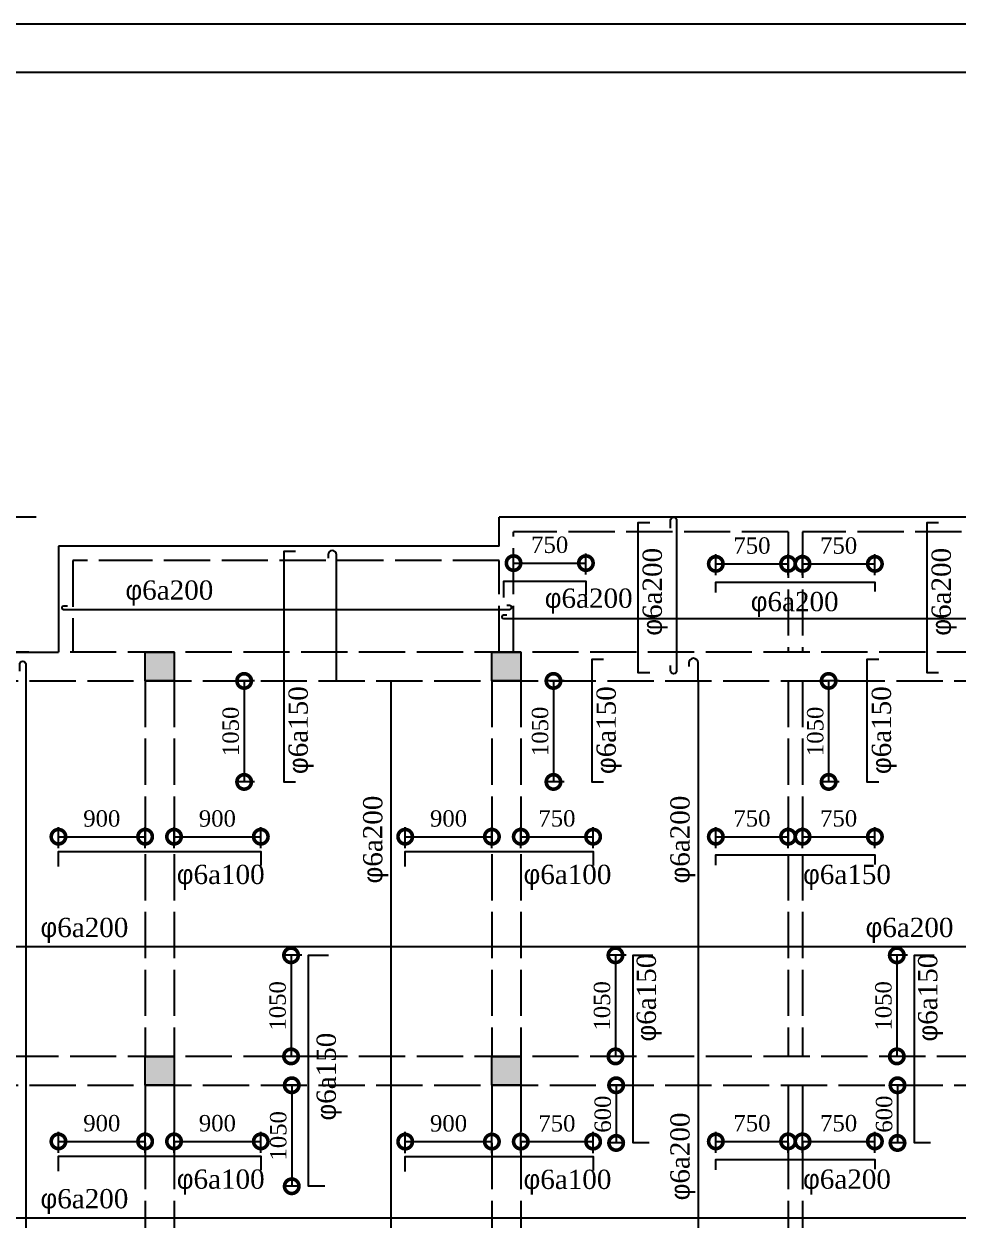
# Model space of a CAD drawing. Extents: x -105064 to -20964, y -943 to 58457.
# Drawn here: x -56054 to -46356, y 46032 to 58457 of the extents above; entities that cross this region are included whole.
import ezdxf

# ---------------------------------------------------------------- set-up
doc = ezdxf.new("R2010")
doc.units = 0
doc.header["$LTSCALE"] = 40
doc.linetypes.add('ACAD_ISO02W100', pattern=[15, 12, -3])
doc.layers.get('0').update_dxf_attribs({"linetype": 'CONTINUOUS'})
doc.layers.get('DEFPOINTS').update_dxf_attribs({"linetype": 'CONTINUOUS'})
for name, color, linetype in [('COT', 3, 'CONTINUOUS'), ('KTHUOT', 6, 'CONTINUOUS'), ('MANH', 2, 'CONTINUOUS'), ('TEXT', 7, 'CONTINUOUS'), ('THEP', 1, 'CONTINUOUS'), ('TUONG', 7, 'CONTINUOUS')]:
    doc.layers.add(name, color=color, linetype=linetype)
doc.styles.add('VNI-HELVE', font='')
doc.styles.add('VNI-TIMES', font='')
doc.styles.get('VNI-HELVE').set_extended_font_data('VNI-Helve')
doc.styles.get('VNI-TIMES').set_extended_font_data('VNI-Times')
doc.dimstyles.new('D1', dxfattribs={"dimscale": 0, "dimtxt": 300, "dimasz": 250, "dimexe": 250, "dimexo": 0, "dimgap": 160, "dimtad": 1, "dimdec": 0, "dimdsep": 46, "dimtxsty": 'VNI-HELVE', "dimblk1": 'ARCHTICK', "dimblk2": 'ARCHTICK', "dimsah": 1, "dimcen": 2.5, "dimclrd": 6, "dimclre": 6, "dimclrt": 6, "dimadec": 0, "dimazin": 0, "dimtfac": 1, "dimtdec": 0, "dimtmove": 0, "dimatfit": 3, "dimldrblk": 'ARCHTICK', "dimfxl": 1, "dimtolj": 1, "dimtzin": 0, "dimarcsym": 0})

# ---------------------------------------------------------------- blocks, each defined once
blk = doc.blocks.new('_DotSmall')
at = {"color": 0, "linetype": 'ByBlock', "const_width": 0.5}
blk.add_lwpolyline([(-0.0625, 0, 1), (0.0625, 0, 1)], format="xyb", close=True, dxfattribs=at)
blk = doc.blocks.new('*D63')
at = {"layer": 'DEFPOINTS', "color": 0, "linetype": 'Continuous', "transparency": 16777216}
for p in [(-47220, 50014), (-47971, 49825), (-47220, 49825)]:
    blk.add_point(p, dxfattribs=at)
at = {"layer": 'KTHUOT', "color": 9, "linetype": 'Continuous', "lineweight": -2, "transparency": 16777216}
for p, q in [((-47971, 49895), (-47971, 50114)), ((-47220, 49895), (-47220, 50114)), ((-47971, 50014), (-47220, 50014))]:
    blk.add_line(p, q, dxfattribs=at)
at = {"layer": 'KTHUOT', "color": 9, "linetype": 'Continuous', "lineweight": -2, "transparency": 16777216, "xscale": 300, "yscale": 300, "zscale": 300, "rotation": 180}
blk.add_blockref('_DotSmall', (-47971, 50014), dxfattribs=at)
at = {"layer": 'KTHUOT', "color": 9, "linetype": 'Continuous', "lineweight": -2, "transparency": 16777216, "xscale": 300, "yscale": 300, "zscale": 300}
blk.add_blockref('_DotSmall', (-47220, 50014), dxfattribs=at)
at = {"layer": 'KTHUOT', "color": 7, "linetype": 'Continuous', "transparency": 16777216, "insert": (-47596, 50203), "char_height": 170, "attachment_point": 5, "style": 'VNI-TIMES'}
blk.add_mtext('\\A1;750', dxfattribs=at)
blk = doc.blocks.new('_ARCHTICK')
at = {"color": 0, "linetype": 'ByBlock', "const_width": 0.15}
blk.add_lwpolyline([(-0.5, -0.5), (0.5, 0.5)], dxfattribs=at)
blk = doc.blocks.new('*D62')
at = {"layer": 'DEFPOINTS', "color": 0, "linetype": 'Continuous', "transparency": 16777216}
for p in [(-54796, 50014), (-55696, 49825), (-54796, 49825)]:
    blk.add_point(p, dxfattribs=at)
at = {"layer": 'KTHUOT', "color": 9, "linetype": 'Continuous', "lineweight": -2, "transparency": 16777216}
for p, q in [((-55696, 49895), (-55696, 50114)), ((-54796, 49895), (-54796, 50114)), ((-55696, 50014), (-54796, 50014))]:
    blk.add_line(p, q, dxfattribs=at)
at = {"layer": 'KTHUOT', "color": 9, "linetype": 'Continuous', "lineweight": -2, "transparency": 16777216, "xscale": 300, "yscale": 300, "zscale": 300, "rotation": 180}
blk.add_blockref('_DotSmall', (-55696, 50014), dxfattribs=at)
at = {"layer": 'KTHUOT', "color": 9, "linetype": 'Continuous', "lineweight": -2, "transparency": 16777216, "xscale": 300, "yscale": 300, "zscale": 300}
blk.add_blockref('_DotSmall', (-54796, 50014), dxfattribs=at)
at = {"layer": 'KTHUOT', "color": 7, "linetype": 'Continuous', "transparency": 16777216, "insert": (-55246, 50202), "char_height": 170, "attachment_point": 5, "style": 'VNI-TIMES'}
blk.add_mtext('\\A1;900', dxfattribs=at)
blk = doc.blocks.new('*D61')
at = {"layer": 'DEFPOINTS', "color": 0, "linetype": 'Continuous', "transparency": 16777216}
for p in [(-53595, 50014), (-54496, 49825), (-53595, 49825)]:
    blk.add_point(p, dxfattribs=at)
at = {"layer": 'KTHUOT', "color": 9, "linetype": 'Continuous', "lineweight": -2, "transparency": 16777216}
for p, q in [((-54496, 49895), (-54496, 50114)), ((-53595, 49895), (-53595, 50114)), ((-54496, 50014), (-53595, 50014))]:
    blk.add_line(p, q, dxfattribs=at)
at = {"layer": 'KTHUOT', "color": 9, "linetype": 'Continuous', "lineweight": -2, "transparency": 16777216, "xscale": 300, "yscale": 300, "zscale": 300, "rotation": 180}
blk.add_blockref('_DotSmall', (-54496, 50014), dxfattribs=at)
at = {"layer": 'KTHUOT', "color": 9, "linetype": 'Continuous', "lineweight": -2, "transparency": 16777216, "xscale": 300, "yscale": 300, "zscale": 300}
blk.add_blockref('_DotSmall', (-53595, 50014), dxfattribs=at)
at = {"layer": 'KTHUOT', "color": 7, "linetype": 'Continuous', "transparency": 16777216, "insert": (-54046, 50202), "char_height": 170, "attachment_point": 5, "style": 'VNI-TIMES'}
blk.add_mtext('\\A1;900', dxfattribs=at)
blk = doc.blocks.new('*D64')
at = {"layer": 'DEFPOINTS', "color": 0, "linetype": 'Continuous', "transparency": 16777216}
for p in [(-48121, 50014), (-48871, 49825), (-48121, 49825)]:
    blk.add_point(p, dxfattribs=at)
at = {"layer": 'KTHUOT', "color": 9, "linetype": 'Continuous', "lineweight": -2, "transparency": 16777216}
for p, q in [((-48871, 49895), (-48871, 50114)), ((-48121, 49895), (-48121, 50114)), ((-48871, 50014), (-48121, 50014))]:
    blk.add_line(p, q, dxfattribs=at)
at = {"layer": 'KTHUOT', "color": 9, "linetype": 'Continuous', "lineweight": -2, "transparency": 16777216, "xscale": 300, "yscale": 300, "zscale": 300, "rotation": 180}
blk.add_blockref('_DotSmall', (-48871, 50014), dxfattribs=at)
at = {"layer": 'KTHUOT', "color": 9, "linetype": 'Continuous', "lineweight": -2, "transparency": 16777216, "xscale": 300, "yscale": 300, "zscale": 300}
blk.add_blockref('_DotSmall', (-48121, 50014), dxfattribs=at)
at = {"layer": 'KTHUOT', "color": 7, "linetype": 'Continuous', "transparency": 16777216, "insert": (-48496, 50203), "char_height": 170, "attachment_point": 5, "style": 'VNI-TIMES'}
blk.add_mtext('\\A1;750', dxfattribs=at)
blk = doc.blocks.new('*D33')
at = {"layer": 'DEFPOINTS', "color": 0, "linetype": 'Continuous', "transparency": 16777216}
for p in [(-56490, 53332), (-55927, 53332), (-56002, 51932)]:
    blk.add_point(p, dxfattribs=at)
at = {"layer": 'KTHUOT', "color": 6, "linetype": 'Continuous', "lineweight": -2, "transparency": 16777216}
for p, q in [((-55927, 53332), (-56740, 53332)), ((-56490, 51932), (-56490, 53332)), ((-56002, 51932), (-56740, 51932))]:
    blk.add_line(p, q, dxfattribs=at)
at = {"layer": 'KTHUOT', "color": 6, "linetype": 'Continuous', "lineweight": -2, "transparency": 16777216, "xscale": 250, "yscale": 250, "zscale": 250}
for p, rotation in [((-56490, 53332), 90), ((-56490, 51932), 270)]:
    blk.add_blockref('_ARCHTICK', p, dxfattribs=dict(at, rotation=rotation))
at = {"layer": 'KTHUOT', "color": 6, "linetype": 'Continuous', "transparency": 16777216, "insert": (-56804, 52632), "char_height": 300, "attachment_point": 5, "rotation": 90, "style": 'VNI-HELVE'}
blk.add_mtext('\\A1;1500', dxfattribs=at)
blk = doc.blocks.new('*D91')
at = {"layer": 'DEFPOINTS', "color": 0, "linetype": 'Continuous', "transparency": 16777216}
for p in [(-47220, 46849), (-47971, 46659), (-47220, 46659)]:
    blk.add_point(p, dxfattribs=at)
at = {"layer": 'KTHUOT', "color": 9, "linetype": 'Continuous', "lineweight": -2, "transparency": 16777216}
for p, q in [((-47971, 46729), (-47971, 46949)), ((-47971, 46849), (-47220, 46849)), ((-47220, 46729), (-47220, 46949))]:
    blk.add_line(p, q, dxfattribs=at)
at = {"layer": 'KTHUOT', "color": 9, "linetype": 'Continuous', "lineweight": -2, "transparency": 16777216, "xscale": 300, "yscale": 300, "zscale": 300, "rotation": 180}
blk.add_blockref('_DotSmall', (-47971, 46849), dxfattribs=at)
at = {"layer": 'KTHUOT', "color": 9, "linetype": 'Continuous', "lineweight": -2, "transparency": 16777216, "xscale": 300, "yscale": 300, "zscale": 300}
blk.add_blockref('_DotSmall', (-47220, 46849), dxfattribs=at)
at = {"layer": 'KTHUOT', "color": 7, "linetype": 'Continuous', "transparency": 16777216, "insert": (-47596, 47037), "char_height": 170, "attachment_point": 5, "style": 'VNI-TIMES'}
blk.add_mtext('\\A1;750', dxfattribs=at)
blk = doc.blocks.new('*D97')
at = {"layer": 'DEFPOINTS', "color": 0, "linetype": 'Continuous', "transparency": 16777216}
for p in [(-48121, 46849), (-48871, 46659), (-48121, 46659)]:
    blk.add_point(p, dxfattribs=at)
at = {"layer": 'KTHUOT', "color": 9, "linetype": 'Continuous', "lineweight": -2, "transparency": 16777216}
for p, q in [((-48871, 46729), (-48871, 46949)), ((-48871, 46849), (-48121, 46849)), ((-48121, 46729), (-48121, 46949))]:
    blk.add_line(p, q, dxfattribs=at)
at = {"layer": 'KTHUOT', "color": 9, "linetype": 'Continuous', "lineweight": -2, "transparency": 16777216, "xscale": 300, "yscale": 300, "zscale": 300, "rotation": 180}
blk.add_blockref('_DotSmall', (-48871, 46849), dxfattribs=at)
at = {"layer": 'KTHUOT', "color": 9, "linetype": 'Continuous', "lineweight": -2, "transparency": 16777216, "xscale": 300, "yscale": 300, "zscale": 300}
blk.add_blockref('_DotSmall', (-48121, 46849), dxfattribs=at)
at = {"layer": 'KTHUOT', "color": 7, "linetype": 'Continuous', "transparency": 16777216, "insert": (-48496, 47037), "char_height": 170, "attachment_point": 5, "style": 'VNI-TIMES'}
blk.add_mtext('\\A1;750', dxfattribs=at)
blk = doc.blocks.new('*D96')
at = {"layer": 'DEFPOINTS', "color": 0, "linetype": 'Continuous', "transparency": 16777216}
for p in [(-53595, 46849), (-54496, 46659), (-53595, 46659)]:
    blk.add_point(p, dxfattribs=at)
at = {"layer": 'KTHUOT', "color": 9, "linetype": 'Continuous', "lineweight": -2, "transparency": 16777216}
for p, q in [((-54496, 46729), (-54496, 46949)), ((-54496, 46849), (-53595, 46849)), ((-53595, 46729), (-53595, 46949))]:
    blk.add_line(p, q, dxfattribs=at)
at = {"layer": 'KTHUOT', "color": 9, "linetype": 'Continuous', "lineweight": -2, "transparency": 16777216, "xscale": 300, "yscale": 300, "zscale": 300, "rotation": 180}
blk.add_blockref('_DotSmall', (-54496, 46849), dxfattribs=at)
at = {"layer": 'KTHUOT', "color": 9, "linetype": 'Continuous', "lineweight": -2, "transparency": 16777216, "xscale": 300, "yscale": 300, "zscale": 300}
blk.add_blockref('_DotSmall', (-53595, 46849), dxfattribs=at)
at = {"layer": 'KTHUOT', "color": 7, "linetype": 'Continuous', "transparency": 16777216, "insert": (-54046, 47037), "char_height": 170, "attachment_point": 5, "style": 'VNI-TIMES'}
blk.add_mtext('\\A1;900', dxfattribs=at)
blk = doc.blocks.new('*D92')
at = {"layer": 'DEFPOINTS', "color": 0, "linetype": 'Continuous', "transparency": 16777216}
for p in [(-54796, 46849), (-55696, 46659), (-54796, 46659)]:
    blk.add_point(p, dxfattribs=at)
at = {"layer": 'KTHUOT', "color": 9, "linetype": 'Continuous', "lineweight": -2, "transparency": 16777216}
for p, q in [((-55696, 46729), (-55696, 46949)), ((-55696, 46849), (-54796, 46849)), ((-54796, 46729), (-54796, 46949))]:
    blk.add_line(p, q, dxfattribs=at)
at = {"layer": 'KTHUOT', "color": 9, "linetype": 'Continuous', "lineweight": -2, "transparency": 16777216, "xscale": 300, "yscale": 300, "zscale": 300, "rotation": 180}
blk.add_blockref('_DotSmall', (-55696, 46849), dxfattribs=at)
at = {"layer": 'KTHUOT', "color": 9, "linetype": 'Continuous', "lineweight": -2, "transparency": 16777216, "xscale": 300, "yscale": 300, "zscale": 300}
blk.add_blockref('_DotSmall', (-54796, 46849), dxfattribs=at)
at = {"layer": 'KTHUOT', "color": 7, "linetype": 'Continuous', "transparency": 16777216, "insert": (-55246, 47037), "char_height": 170, "attachment_point": 5, "style": 'VNI-TIMES'}
blk.add_mtext('\\A1;900', dxfattribs=at)
blk = doc.blocks.new('*D212')
at = {"layer": 'DEFPOINTS', "color": 0, "linetype": 'Continuous', "transparency": 16777216}
for p in [(-50145, 50014), (-50896, 49825), (-50145, 49825)]:
    blk.add_point(p, dxfattribs=at)
at = {"layer": 'KTHUOT', "color": 9, "linetype": 'Continuous', "lineweight": -2, "transparency": 16777216}
for p, q in [((-50896, 49895), (-50896, 50114)), ((-50145, 49895), (-50145, 50114)), ((-50896, 50014), (-50145, 50014))]:
    blk.add_line(p, q, dxfattribs=at)
at = {"layer": 'KTHUOT', "color": 9, "linetype": 'Continuous', "lineweight": -2, "transparency": 16777216, "xscale": 300, "yscale": 300, "zscale": 300, "rotation": 180}
blk.add_blockref('_DotSmall', (-50896, 50014), dxfattribs=at)
at = {"layer": 'KTHUOT', "color": 9, "linetype": 'Continuous', "lineweight": -2, "transparency": 16777216, "xscale": 300, "yscale": 300, "zscale": 300}
blk.add_blockref('_DotSmall', (-50145, 50014), dxfattribs=at)
at = {"layer": 'KTHUOT', "color": 7, "linetype": 'Continuous', "transparency": 16777216, "insert": (-50521, 50203), "char_height": 170, "attachment_point": 5, "style": 'VNI-TIMES'}
blk.add_mtext('\\A1;750', dxfattribs=at)
blk = doc.blocks.new('*D213')
at = {"layer": 'DEFPOINTS', "color": 0, "linetype": 'Continuous', "transparency": 16777216}
for p in [(-51196, 50014), (-52096, 49825), (-51196, 49825)]:
    blk.add_point(p, dxfattribs=at)
at = {"layer": 'KTHUOT', "color": 9, "linetype": 'Continuous', "lineweight": -2, "transparency": 16777216}
for p, q in [((-52096, 49895), (-52096, 50114)), ((-51196, 49895), (-51196, 50114)), ((-52096, 50014), (-51196, 50014))]:
    blk.add_line(p, q, dxfattribs=at)
at = {"layer": 'KTHUOT', "color": 9, "linetype": 'Continuous', "lineweight": -2, "transparency": 16777216, "xscale": 300, "yscale": 300, "zscale": 300, "rotation": 180}
blk.add_blockref('_DotSmall', (-52096, 50014), dxfattribs=at)
at = {"layer": 'KTHUOT', "color": 9, "linetype": 'Continuous', "lineweight": -2, "transparency": 16777216, "xscale": 300, "yscale": 300, "zscale": 300}
blk.add_blockref('_DotSmall', (-51196, 50014), dxfattribs=at)
at = {"layer": 'KTHUOT', "color": 7, "linetype": 'Continuous', "transparency": 16777216, "insert": (-51646, 50202), "char_height": 170, "attachment_point": 5, "style": 'VNI-TIMES'}
blk.add_mtext('\\A1;900', dxfattribs=at)
blk = doc.blocks.new('*D231')
at = {"layer": 'DEFPOINTS', "color": 0, "linetype": 'Continuous', "transparency": 16777216}
for p in [(-50145, 46847), (-50896, 46657), (-50145, 46657)]:
    blk.add_point(p, dxfattribs=at)
at = {"layer": 'KTHUOT', "color": 9, "linetype": 'Continuous', "lineweight": -2, "transparency": 16777216}
for p, q in [((-50896, 46727), (-50896, 46947)), ((-50896, 46847), (-50145, 46847)), ((-50145, 46727), (-50145, 46947))]:
    blk.add_line(p, q, dxfattribs=at)
at = {"layer": 'KTHUOT', "color": 9, "linetype": 'Continuous', "lineweight": -2, "transparency": 16777216, "xscale": 300, "yscale": 300, "zscale": 300, "rotation": 180}
blk.add_blockref('_DotSmall', (-50896, 46847), dxfattribs=at)
at = {"layer": 'KTHUOT', "color": 9, "linetype": 'Continuous', "lineweight": -2, "transparency": 16777216, "xscale": 300, "yscale": 300, "zscale": 300}
blk.add_blockref('_DotSmall', (-50145, 46847), dxfattribs=at)
at = {"layer": 'KTHUOT', "color": 7, "linetype": 'Continuous', "transparency": 16777216, "insert": (-50521, 47035), "char_height": 170, "attachment_point": 5, "style": 'VNI-TIMES'}
blk.add_mtext('\\A1;750', dxfattribs=at)
blk = doc.blocks.new('*D232')
at = {"layer": 'DEFPOINTS', "color": 0, "linetype": 'Continuous', "transparency": 16777216}
for p in [(-51196, 46847), (-52096, 46657), (-51196, 46657)]:
    blk.add_point(p, dxfattribs=at)
at = {"layer": 'KTHUOT', "color": 9, "linetype": 'Continuous', "lineweight": -2, "transparency": 16777216}
for p, q in [((-52096, 46727), (-52096, 46947)), ((-52096, 46847), (-51196, 46847)), ((-51196, 46727), (-51196, 46947))]:
    blk.add_line(p, q, dxfattribs=at)
at = {"layer": 'KTHUOT', "color": 9, "linetype": 'Continuous', "lineweight": -2, "transparency": 16777216, "xscale": 300, "yscale": 300, "zscale": 300, "rotation": 180}
blk.add_blockref('_DotSmall', (-52096, 46847), dxfattribs=at)
at = {"layer": 'KTHUOT', "color": 9, "linetype": 'Continuous', "lineweight": -2, "transparency": 16777216, "xscale": 300, "yscale": 300, "zscale": 300}
blk.add_blockref('_DotSmall', (-51196, 46847), dxfattribs=at)
at = {"layer": 'KTHUOT', "color": 7, "linetype": 'Continuous', "transparency": 16777216, "insert": (-51646, 47035), "char_height": 170, "attachment_point": 5, "style": 'VNI-TIMES'}
blk.add_mtext('\\A1;900', dxfattribs=at)
blk = doc.blocks.new('*D287')
at = {"layer": 'DEFPOINTS', "color": 0, "linetype": 'Continuous', "transparency": 16777216}
for p in [(-53589, 51632), (-53768, 50583), (-53589, 50583)]:
    blk.add_point(p, dxfattribs=at)
at = {"layer": 'KTHUOT', "color": 9, "linetype": 'Continuous', "lineweight": -2, "transparency": 16777216}
for p, q in [((-53659, 51632), (-53838, 51632)), ((-53768, 51632), (-53768, 50583)), ((-53659, 50583), (-53838, 50583))]:
    blk.add_line(p, q, dxfattribs=at)
at = {"layer": 'KTHUOT', "color": 9, "linetype": 'Continuous', "lineweight": -2, "transparency": 16777216, "xscale": 300, "yscale": 300, "zscale": 300}
for p, rotation in [((-53768, 51632), 90), ((-53768, 50583), 270)]:
    blk.add_blockref('_DotSmall', p, dxfattribs=dict(at, rotation=rotation))
at = {"layer": 'KTHUOT', "color": 7, "linetype": 'Continuous', "transparency": 16777216, "insert": (-53907, 51108), "char_height": 170, "attachment_point": 5, "rotation": 90, "style": 'VNI-TIMES'}
blk.add_mtext('\\A1;1050', dxfattribs=at)
blk = doc.blocks.new('*D308')
at = {"layer": 'DEFPOINTS', "color": 0, "linetype": 'Continuous', "transparency": 16777216}
for p in [(-53099, 48782), (-53281, 47732), (-53099, 47732)]:
    blk.add_point(p, dxfattribs=at)
at = {"layer": 'KTHUOT', "color": 9, "linetype": 'Continuous', "lineweight": -2, "transparency": 16777216}
for p, q in [((-53169, 48782), (-53351, 48782)), ((-53281, 48782), (-53281, 47732)), ((-53169, 47732), (-53351, 47732))]:
    blk.add_line(p, q, dxfattribs=at)
at = {"layer": 'KTHUOT', "color": 9, "linetype": 'Continuous', "lineweight": -2, "transparency": 16777216, "xscale": 300, "yscale": 300, "zscale": 300}
for p, rotation in [((-53281, 48782), 90), ((-53281, 47732), 270)]:
    blk.add_blockref('_DotSmall', p, dxfattribs=dict(at, rotation=rotation))
at = {"layer": 'KTHUOT', "color": 7, "linetype": 'Continuous', "transparency": 16777216, "insert": (-53420, 48257), "char_height": 170, "attachment_point": 5, "rotation": 90, "style": 'VNI-TIMES'}
blk.add_mtext('\\A1;1050', dxfattribs=at)
blk = doc.blocks.new('*D309')
at = {"layer": 'DEFPOINTS', "color": 0, "linetype": 'Continuous', "transparency": 16777216}
for p in [(-53141, 47432), (-53274, 46383), (-53141, 46383)]:
    blk.add_point(p, dxfattribs=at)
at = {"layer": 'KTHUOT', "color": 9, "linetype": 'Continuous', "lineweight": -2, "transparency": 16777216}
for p, q in [((-53211, 47432), (-53344, 47432)), ((-53274, 47432), (-53274, 46383)), ((-53211, 46383), (-53344, 46383))]:
    blk.add_line(p, q, dxfattribs=at)
at = {"layer": 'KTHUOT', "color": 9, "linetype": 'Continuous', "lineweight": -2, "transparency": 16777216, "xscale": 300, "yscale": 300, "zscale": 300}
for p, rotation in [((-53274, 47432), 90), ((-53274, 46383), 270)]:
    blk.add_blockref('_DotSmall', p, dxfattribs=dict(at, rotation=rotation))
at = {"layer": 'KTHUOT', "color": 7, "linetype": 'Continuous', "transparency": 16777216, "insert": (-53413, 46907), "char_height": 170, "attachment_point": 5, "rotation": 90, "style": 'VNI-TIMES'}
blk.add_mtext('\\A1;1050', dxfattribs=at)
blk = doc.blocks.new('*D326')
at = {"layer": 'DEFPOINTS', "color": 0, "linetype": 'Continuous', "transparency": 16777216}
for p in [(-49731, 48782), (-49913, 47732), (-49731, 47732)]:
    blk.add_point(p, dxfattribs=at)
at = {"layer": 'KTHUOT', "color": 9, "linetype": 'Continuous', "lineweight": -2, "transparency": 16777216}
for p, q in [((-49801, 48782), (-49983, 48782)), ((-49913, 48782), (-49913, 47732)), ((-49801, 47732), (-49983, 47732))]:
    blk.add_line(p, q, dxfattribs=at)
at = {"layer": 'KTHUOT', "color": 9, "linetype": 'Continuous', "lineweight": -2, "transparency": 16777216, "xscale": 300, "yscale": 300, "zscale": 300}
for p, rotation in [((-49913, 48782), 90), ((-49913, 47732), 270)]:
    blk.add_blockref('_DotSmall', p, dxfattribs=dict(at, rotation=rotation))
at = {"layer": 'KTHUOT', "color": 7, "linetype": 'Continuous', "transparency": 16777216, "insert": (-50052, 48257), "char_height": 170, "attachment_point": 5, "rotation": 90, "style": 'VNI-TIMES'}
blk.add_mtext('\\A1;1050', dxfattribs=at)
blk = doc.blocks.new('*D327')
at = {"layer": 'DEFPOINTS', "color": 0, "linetype": 'Continuous', "transparency": 16777216}
for p in [(-49773, 47432), (-49906, 46833), (-49773, 46833)]:
    blk.add_point(p, dxfattribs=at)
at = {"layer": 'KTHUOT', "color": 9, "linetype": 'Continuous', "lineweight": -2, "transparency": 16777216}
for p, q in [((-49843, 47432), (-49976, 47432)), ((-49906, 47432), (-49906, 46833)), ((-49843, 46833), (-49976, 46833))]:
    blk.add_line(p, q, dxfattribs=at)
at = {"layer": 'KTHUOT', "color": 9, "linetype": 'Continuous', "lineweight": -2, "transparency": 16777216, "xscale": 300, "yscale": 300, "zscale": 300}
for p, rotation in [((-49906, 47432), 90), ((-49906, 46833), 270)]:
    blk.add_blockref('_DotSmall', p, dxfattribs=dict(at, rotation=rotation))
at = {"layer": 'KTHUOT', "color": 7, "linetype": 'Continuous', "transparency": 16777216, "insert": (-50044, 47132), "char_height": 170, "attachment_point": 5, "rotation": 90, "style": 'VNI-TIMES'}
blk.add_mtext('\\A1;600', dxfattribs=at)
blk = doc.blocks.new('*D328')
at = {"layer": 'DEFPOINTS', "color": 0, "linetype": 'Continuous', "transparency": 16777216}
for p in [(-46810, 48782), (-46992, 47732), (-46810, 47732)]:
    blk.add_point(p, dxfattribs=at)
at = {"layer": 'KTHUOT', "color": 9, "linetype": 'Continuous', "lineweight": -2, "transparency": 16777216}
for p, q in [((-46880, 48782), (-47062, 48782)), ((-46992, 48782), (-46992, 47732)), ((-46880, 47732), (-47062, 47732))]:
    blk.add_line(p, q, dxfattribs=at)
at = {"layer": 'KTHUOT', "color": 9, "linetype": 'Continuous', "lineweight": -2, "transparency": 16777216, "xscale": 300, "yscale": 300, "zscale": 300}
for p, rotation in [((-46992, 48782), 90), ((-46992, 47732), 270)]:
    blk.add_blockref('_DotSmall', p, dxfattribs=dict(at, rotation=rotation))
at = {"layer": 'KTHUOT', "color": 7, "linetype": 'Continuous', "transparency": 16777216, "insert": (-47130, 48257), "char_height": 170, "attachment_point": 5, "rotation": 90, "style": 'VNI-TIMES'}
blk.add_mtext('\\A1;1050', dxfattribs=at)
blk = doc.blocks.new('*D329')
at = {"layer": 'DEFPOINTS', "color": 0, "linetype": 'Continuous', "transparency": 16777216}
for p in [(-46852, 47432), (-46985, 46833), (-46852, 46833)]:
    blk.add_point(p, dxfattribs=at)
at = {"layer": 'KTHUOT', "color": 9, "linetype": 'Continuous', "lineweight": -2, "transparency": 16777216}
for p, q in [((-46922, 47432), (-47055, 47432)), ((-46985, 47432), (-46985, 46833)), ((-46922, 46833), (-47055, 46833))]:
    blk.add_line(p, q, dxfattribs=at)
at = {"layer": 'KTHUOT', "color": 9, "linetype": 'Continuous', "lineweight": -2, "transparency": 16777216, "xscale": 300, "yscale": 300, "zscale": 300}
for p, rotation in [((-46985, 47432), 90), ((-46985, 46833), 270)]:
    blk.add_blockref('_DotSmall', p, dxfattribs=dict(at, rotation=rotation))
at = {"layer": 'KTHUOT', "color": 7, "linetype": 'Continuous', "transparency": 16777216, "insert": (-47123, 47132), "char_height": 170, "attachment_point": 5, "rotation": 90, "style": 'VNI-TIMES'}
blk.add_mtext('\\A1;600', dxfattribs=at)
blk = doc.blocks.new('*D478')
at = {"layer": 'DEFPOINTS', "color": 0, "linetype": 'Continuous', "transparency": 16777216}
for p in [(-50377, 51632), (-50557, 50583), (-50377, 50583)]:
    blk.add_point(p, dxfattribs=at)
at = {"layer": 'KTHUOT', "color": 9, "linetype": 'Continuous', "lineweight": -2, "transparency": 16777216}
for p, q in [((-50447, 51632), (-50627, 51632)), ((-50557, 51632), (-50557, 50583)), ((-50447, 50583), (-50627, 50583))]:
    blk.add_line(p, q, dxfattribs=at)
at = {"layer": 'KTHUOT', "color": 9, "linetype": 'Continuous', "lineweight": -2, "transparency": 16777216, "xscale": 300, "yscale": 300, "zscale": 300}
for p, rotation in [((-50557, 51632), 90), ((-50557, 50583), 270)]:
    blk.add_blockref('_DotSmall', p, dxfattribs=dict(at, rotation=rotation))
at = {"layer": 'KTHUOT', "color": 7, "linetype": 'Continuous', "transparency": 16777216, "insert": (-50695, 51108), "char_height": 170, "attachment_point": 5, "rotation": 90, "style": 'VNI-TIMES'}
blk.add_mtext('\\A1;1050', dxfattribs=at)
blk = doc.blocks.new('*D479')
at = {"layer": 'DEFPOINTS', "color": 0, "linetype": 'Continuous', "transparency": 16777216}
for p in [(-47520, 51632), (-47700, 50583), (-47520, 50583)]:
    blk.add_point(p, dxfattribs=at)
at = {"layer": 'KTHUOT', "color": 9, "linetype": 'Continuous', "lineweight": -2, "transparency": 16777216}
for p, q in [((-47590, 51632), (-47770, 51632)), ((-47700, 51632), (-47700, 50583)), ((-47590, 50583), (-47770, 50583))]:
    blk.add_line(p, q, dxfattribs=at)
at = {"layer": 'KTHUOT', "color": 9, "linetype": 'Continuous', "lineweight": -2, "transparency": 16777216, "xscale": 300, "yscale": 300, "zscale": 300}
for p, rotation in [((-47700, 51632), 90), ((-47700, 50583), 270)]:
    blk.add_blockref('_DotSmall', p, dxfattribs=dict(at, rotation=rotation))
at = {"layer": 'KTHUOT', "color": 7, "linetype": 'Continuous', "transparency": 16777216, "insert": (-47838, 51108), "char_height": 170, "attachment_point": 5, "rotation": 90, "style": 'VNI-TIMES'}
blk.add_mtext('\\A1;1050', dxfattribs=at)
blk = doc.blocks.new('*D490')
at = {"layer": 'DEFPOINTS', "color": 0, "linetype": 'Continuous', "transparency": 16777216}
for p in [(-50220, 52856), (-50971, 52667), (-50220, 52667)]:
    blk.add_point(p, dxfattribs=at)
at = {"layer": 'KTHUOT', "color": 9, "linetype": 'Continuous', "lineweight": -2, "transparency": 16777216}
for p, q in [((-50971, 52737), (-50971, 52956)), ((-50220, 52737), (-50220, 52956)), ((-50971, 52856), (-50220, 52856))]:
    blk.add_line(p, q, dxfattribs=at)
at = {"layer": 'KTHUOT', "color": 9, "linetype": 'Continuous', "lineweight": -2, "transparency": 16777216, "xscale": 300, "yscale": 300, "zscale": 300, "rotation": 180}
blk.add_blockref('_DotSmall', (-50971, 52856), dxfattribs=at)
at = {"layer": 'KTHUOT', "color": 9, "linetype": 'Continuous', "lineweight": -2, "transparency": 16777216, "xscale": 300, "yscale": 300, "zscale": 300}
blk.add_blockref('_DotSmall', (-50220, 52856), dxfattribs=at)
at = {"layer": 'KTHUOT', "color": 7, "linetype": 'Continuous', "transparency": 16777216, "insert": (-50596, 53045), "char_height": 170, "attachment_point": 5, "style": 'VNI-TIMES'}
blk.add_mtext('\\A1;750', dxfattribs=at)
blk = doc.blocks.new('*D488')
at = {"layer": 'DEFPOINTS', "color": 0, "linetype": 'Continuous', "transparency": 16777216}
for p in [(-47220, 52848), (-47971, 52659), (-47220, 52659)]:
    blk.add_point(p, dxfattribs=at)
at = {"layer": 'KTHUOT', "color": 9, "linetype": 'Continuous', "lineweight": -2, "transparency": 16777216}
for p, q in [((-47971, 52729), (-47971, 52948)), ((-47220, 52729), (-47220, 52948)), ((-47971, 52848), (-47220, 52848))]:
    blk.add_line(p, q, dxfattribs=at)
at = {"layer": 'KTHUOT', "color": 9, "linetype": 'Continuous', "lineweight": -2, "transparency": 16777216, "xscale": 300, "yscale": 300, "zscale": 300, "rotation": 180}
blk.add_blockref('_DotSmall', (-47971, 52848), dxfattribs=at)
at = {"layer": 'KTHUOT', "color": 9, "linetype": 'Continuous', "lineweight": -2, "transparency": 16777216, "xscale": 300, "yscale": 300, "zscale": 300}
blk.add_blockref('_DotSmall', (-47220, 52848), dxfattribs=at)
at = {"layer": 'KTHUOT', "color": 7, "linetype": 'Continuous', "transparency": 16777216, "insert": (-47596, 53037), "char_height": 170, "attachment_point": 5, "style": 'VNI-TIMES'}
blk.add_mtext('\\A1;750', dxfattribs=at)
blk = doc.blocks.new('*D489')
at = {"layer": 'DEFPOINTS', "color": 0, "linetype": 'Continuous', "transparency": 16777216}
for p in [(-48121, 52848), (-48871, 52659), (-48121, 52659)]:
    blk.add_point(p, dxfattribs=at)
at = {"layer": 'KTHUOT', "color": 9, "linetype": 'Continuous', "lineweight": -2, "transparency": 16777216}
for p, q in [((-48871, 52729), (-48871, 52948)), ((-48121, 52729), (-48121, 52948)), ((-48871, 52848), (-48121, 52848))]:
    blk.add_line(p, q, dxfattribs=at)
at = {"layer": 'KTHUOT', "color": 9, "linetype": 'Continuous', "lineweight": -2, "transparency": 16777216, "xscale": 300, "yscale": 300, "zscale": 300, "rotation": 180}
blk.add_blockref('_DotSmall', (-48871, 52848), dxfattribs=at)
at = {"layer": 'KTHUOT', "color": 9, "linetype": 'Continuous', "lineweight": -2, "transparency": 16777216, "xscale": 300, "yscale": 300, "zscale": 300}
blk.add_blockref('_DotSmall', (-48121, 52848), dxfattribs=at)
at = {"layer": 'KTHUOT', "color": 7, "linetype": 'Continuous', "transparency": 16777216, "insert": (-48496, 53037), "char_height": 170, "attachment_point": 5, "style": 'VNI-TIMES'}
blk.add_mtext('\\A1;750', dxfattribs=at)

msp = doc.modelspace()

# ---------------------------------------------------------------- linework, layer by layer
at = {"layer": 'COT'}
for points in [[(-54495.8, 51632.4), (-54795.8, 51632.4), (-54795.8, 51932.4), (-54495.8, 51932.4)], [(-50895.8, 51632.4), (-51195.8, 51632.4), (-51195.8, 51932.4), (-50895.8, 51932.4)], [(-54495.8, 47432.4), (-54795.8, 47432.4), (-54795.8, 47732.4), (-54495.8, 47732.4)], [(-50895.8, 47432.4), (-51195.8, 47432.4), (-51195.8, 47732.4), (-50895.8, 47732.4)]]:
    msp.add_lwpolyline(points, close=True, dxfattribs=at)
for points in [[(-54495.8, 51632.4), (-54795.8, 51632.4), (-54495.8, 51932.4), (-54795.8, 51932.4)], [(-50895.8, 51632.4), (-51195.8, 51632.4), (-50895.8, 51932.4), (-51195.8, 51932.4)], [(-54495.8, 47432.4), (-54795.8, 47432.4), (-54495.8, 47732.4), (-54795.8, 47732.4)], [(-50895.8, 47432.4), (-51195.8, 47432.4), (-50895.8, 47732.4), (-51195.8, 47732.4)]]:
    msp.add_solid(points, dxfattribs=at)
at = {"layer": 'MANH', "linetype": 'ACAD_ISO02W100'}
for p, q in [((-50895.8, 53332.4), (-51120.8, 53332.4)), ((-48120.8, 53182.4), (-50970.8, 53182.4)), ((-50970.8, 51932.4), (-50970.8, 53182.4)), ((-48120.8, 53182.4), (-48120.8, 51932.4)), ((-45120.8, 53182.4), (-47970.8, 53182.4)), ((-47970.8, 53182.4), (-47970.8, 51932.4)), ((-54795.8, 52882.4), (-55545.8, 52882.4)), ((-55545.8, 52882.4), (-55545.8, 51932.4)), ((-51120.8, 52882.4), (-54795.8, 52882.4)), ((-51120.8, 51932.4), (-51120.8, 52882.4)), ((-54495.8, 51932.4), (-55695.8, 51932.4)), ((-50895.8, 51932.4), (-54495.8, 51932.4)), ((-47895.8, 51932.4), (-50895.8, 51932.4)), ((-44895.8, 51932.4), (-47895.8, 51932.4)), ((-58395.8, 51632.4), (-54795.8, 51632.4)), ((-54795.8, 51632.4), (-51195.8, 51632.4)), ((-54795.8, 51632.4), (-54795.8, 47732.4)), ((-54495.8, 51632.4), (-54495.8, 47732.4)), ((-51195.8, 51632.4), (-48195.8, 51632.4)), ((-51195.8, 51632.4), (-51195.8, 47732.4)), ((-50895.8, 51632.4), (-50895.8, 47732.4)), ((-48195.8, 51632.4), (-45195.8, 51632.4)), ((-48120.8, 51632.4), (-48120.8, 47732.4)), ((-47970.8, 51632.4), (-47970.8, 47732.4)), ((-54495.8, 47732.4), (-58095.8, 47732.4)), ((-50895.8, 47732.4), (-54495.8, 47732.4)), ((-47895.8, 47732.4), (-50895.8, 47732.4)), ((-44895.8, 47732.4), (-47895.8, 47732.4)), ((-58395.8, 47432.4), (-54795.8, 47432.4)), ((-54795.8, 47432.4), (-51195.8, 47432.4)), ((-54795.8, 47432.4), (-54795.8, 43532.4)), ((-54495.8, 47432.4), (-54495.8, 43532.4)), ((-51195.8, 47432.4), (-51195.8, 43532.4)), ((-51195.8, 47432.4), (-48195.8, 47432.4)), ((-50895.8, 47432.4), (-50895.8, 43532.4)), ((-48195.8, 47432.4), (-45195.8, 47432.4)), ((-48120.8, 47432.4), (-48120.8, 45282.4)), ((-47970.8, 47432.4), (-47970.8, 45282.4))]:
    msp.add_line(p, q, dxfattribs=at)
at = {"layer": 'MANH', "linetype": 'Continuous'}
for p, q in [((-47895.8, 53332.4), (-51120.8, 53332.4)), ((-51120.8, 53032.4), (-51120.8, 53332.4)), ((-44970.8, 53332.4), (-47895.8, 53332.4)), ((-55695.8, 53032.4), (-55695.8, 51932.4)), ((-54795.8, 53032.4), (-55695.8, 53032.4)), ((-51120.8, 53032.4), (-54795.8, 53032.4))]:
    msp.add_line(p, q, dxfattribs=at)
at = {"layer": 'MANH', "color": 2, "linetype": 'Continuous'}
msp.add_lwpolyline([(-60795.8, 51932.4), (-55695.8, 51932.4)], dxfattribs=at)
at = {"layer": 'THEP'}
for points in [[(-49341.6, 53219.8), (-49341.6, 53301.4, -1), (-49278.1, 53301.4), (-49278.1, 51738.7, -1), (-49341.4, 51738.7), (-49341.4, 51793.1)], [(-52810.7, 51632.4), (-52810.7, 52942.3, 1), (-52897.3, 52942.3), (-52897.3, 52905.8)], [(-55602.6, 52409.3), (-55643.8, 52409.3, 1), (-55643.8, 52374.9), (-51013, 52374.9, 1), (-51013, 52416.3), (-51040.5, 52416.3)], [(-51040.2, 52315), (-51075.5, 52315, 1), (-51075.5, 52279.7), (-45006, 52279.7, 1), (-45006, 52309.1), (-45035.4, 52309.1)], [(-56098.5, 51734.7), (-56098.5, 51805.8, -1), (-56035.3, 51805.8), (-56035.3, 43367.3, -1), (-56106.3, 43367.3), (-56106.3, 43430.5)], [(-49055.4, 51632.4), (-49055.4, 51818.3, 1), (-49152.8, 51818.3), (-49152.8, 51781.8)], [(-52245.2, 51632.4), (-52245.2, 43367.3, -1), (-52316.2, 43367.3), (-52316.2, 43430.5)], [(-49055.4, 51632.4), (-49055.4, 43334.7, -1), (-49132.6, 43334.7), (-49132.6, 43411.5)], [(-37904.3, 48960.9), (-37819.1, 48960.9, -1), (-37819.1, 48870.6), (-37819.1, 48870.6), (-71489.6, 48870.6, -1), (-71489.6, 48955.4), (-71425.5, 48955.4)], [(-37904.3, 46143.5), (-37819.1, 46143.5, -1), (-37819.1, 46053.2), (-37819.1, 46053.2), (-71489.6, 46053.2, -1), (-71489.6, 46138), (-71425.5, 46138)]]:
    msp.add_lwpolyline(points, format="xyb", dxfattribs=at)
for points in [[(-49557.7, 53274.7), (-49681.2, 53274.7), (-49681.2, 51720.1), (-49557.7, 51720.1)], [(-46557.7, 53274.7), (-46681.2, 53274.7), (-46681.2, 51720.1), (-46557.7, 51720.1)], [(-53234.1, 52977.8), (-53357.6, 52977.8), (-53357.6, 50582.7), (-53234.1, 50582.7)], [(-51072.8, 52497.7), (-51072.8, 52666.7), (-50220.4, 52666.7), (-50220.4, 52523.7)], [(-48871.3, 52552.1), (-48871.3, 52658.5), (-47220.4, 52658.5), (-47220.4, 52559.7)], [(-50036.3, 51854.6), (-50159.8, 51854.6), (-50159.8, 50582.7), (-50036.3, 50582.7)], [(-47179.1, 51854.6), (-47302.6, 51854.6), (-47302.6, 50582.7), (-47179.1, 50582.7)], [(-55696.5, 49703.6), (-55696.5, 49860.5), (-53596.1, 49860.5), (-53596.1, 49715.7)], [(-52096.5, 49703.6), (-52096.5, 49860.5), (-50146.1, 49860.5), (-50146.1, 49715.7)], [(-48871.3, 49718.1), (-48871.3, 49824.5), (-47220.4, 49824.5), (-47220.4, 49725.7)], [(-52931, 46382.5), (-53098.8, 46382.5), (-53098.8, 48782.5), (-52893.9, 48782.5)], [(-49562.9, 46832.5), (-49730.7, 46832.5), (-49730.7, 48782.5), (-49525.8, 48782.5)], [(-46641.6, 46832.5), (-46809.5, 46832.5), (-46809.5, 48782.5), (-46604.6, 48782.5)], [(-55696.5, 46538.4), (-55696.5, 46695.3), (-53596.1, 46695.3), (-53596.1, 46550.5)], [(-52096.5, 46536.1), (-52096.5, 46693), (-50146.1, 46693), (-50146.1, 46548.1)], [(-48871.3, 46552.9), (-48871.3, 46659.3), (-47220.4, 46659.3), (-47220.4, 46560.5)]]:
    msp.add_lwpolyline(points, dxfattribs=at)
at = {"layer": 'TUONG', "color": 3, "linetype": 'Continuous'}
for points in [[(-105063.8, -943.4), (-105063.8, 58456.6), (-20963.8, 58456.6), (-20963.8, -943.4), (-105063.8, -943.4)], [(-104563.8, -443.4), (-104563.8, 57956.6), (-21463.8, 57956.6), (-21463.8, -443.4)]]:
    msp.add_lwpolyline(points, close=True, dxfattribs=at)

# ---------------------------------------------------------------- texts
at = {"layer": 'TEXT', "char_height": 200, "width": 982.857, "attachment_point": 1, "rotation": 90, "style": 'VNI-TIMES'}
for s, insert in [('{\\fSymbol|b0|i0|c2|p16;f}6a200', (-49631.1, 52102.4)), ('{\\fSymbol|b0|i0|c2|p16;f}6a200', (-46631.1, 52102.4)), ('{\\fSymbol|b0|i0|c2|p16;f}6a150', (-53307.5, 50664.9)), ('{\\fSymbol|b0|i0|c2|p16;f}6a150', (-50109.8, 50664.9)), ('{\\fSymbol|b0|i0|c2|p16;f}6a150', (-47252.5, 50664.9)), ('{\\fSymbol|b0|i0|c2|p16;f}6a200', (-52533.1, 49528.7)), ('{\\fSymbol|b0|i0|c2|p16;f}6a200', (-49343.4, 49528.7)), ('{\\fSymbol|b0|i0|c2|p16;f}6a150', (-49692.9, 47886.7)), ('{\\fSymbol|b0|i0|c2|p16;f}6a150', (-46771.7, 47886.7)), ('{\\fSymbol|b0|i0|c2|p16;f}6a150', (-53015.9, 47065.9)), ('{\\fSymbol|b0|i0|c2|p16;f}6a200', (-49343.4, 46237.2))]:
    msp.add_mtext(s, dxfattribs=dict(at, insert=insert))
at = {"layer": 'TEXT', "char_height": 200, "width": 982.857, "attachment_point": 1, "style": 'VNI-TIMES'}
for s, insert in [('{\\fSymbol|b0|i0|c2|p16;f}6a200', (-55000.1, 52675.7)), ('{\\fSymbol|b0|i0|c2|p16;f}6a200', (-50646.7, 52591.5)), ('{\\fSymbol|b0|i0|c2|p16;f}6a200', (-48508.2, 52556.3)), ('{\\fSymbol|b0|i0|c2|p16;f}6a100', (-54467, 49722.3)), ('{\\fSymbol|b0|i0|c2|p16;f}6a100', (-50867, 49722.3)), ('{\\fSymbol|b0|i0|c2|p16;f}6a150', (-47964.9, 49722.3)), ('{\\fSymbol|b0|i0|c2|p16;f}6a200', (-55882.1, 49171.4)), ('{\\fSymbol|b0|i0|c2|p16;f}6a200', (-47315.8, 49171.4)), ('{\\fSymbol|b0|i0|c2|p16;f}6a100', (-54467, 46557.1)), ('{\\fSymbol|b0|i0|c2|p16;f}6a100', (-50867, 46554.7)), ('{\\fSymbol|b0|i0|c2|p16;f}6a200', (-47964.9, 46557.1)), ('{\\fSymbol|b0|i0|c2|p16;f}6a200', (-55882.1, 46353.9))]:
    msp.add_mtext(s, dxfattribs=dict(at, insert=insert))

# ---------------------------------------------------------------- dimensions: what is measured, and where the dimension line sits
at = {"layer": 'KTHUOT', "color": 6, "linetype": 'Continuous'}
dim = msp.add_linear_dim(base=(-56489.8, 53332.4), p1=(-56001.8, 51932.4), p2=(-55926.8, 53332.4), angle=90, text='1500', dimstyle='D1', override={"dimscale": 1}, dxfattribs=at)
dim.commit()
dim.dimension.update_dxf_attribs({"geometry": '*D33', "text_midpoint": (-56804, 52632.4)})
for base, p1, p2, picture, middle in [((-50220.4, 52856.3), (-50970.8, 52666.7), (-50220.4, 52666.7), '*D490', (-50595.6, 53044.7)), ((-48120.8347, 52848.1608), (-48871.2719, 52658.5201), (-48120.8347, 52658.5201), '*D489', (-48496.0533, 53036.5658)), ((-47220.4, 52848.2), (-47970.8, 52658.5), (-47220.4, 52658.5), '*D488', (-47595.6, 53036.6)), ((-54795.8347, 50014.1607), (-55696.2719, 49824.52), (-54795.8347, 49824.52), '*D62', (-55246.0533, 50202.1874)), ((-53595.4, 50014.2), (-54495.8, 49824.5), (-53595.4, 49824.5), '*D61', (-54045.6, 50202.2)), ((-51195.8347, 50014.1607), (-52096.2719, 49824.52), (-51195.8347, 49824.52), '*D213', (-51646.0533, 50202.1874)), ((-50145.4, 50014.2), (-50895.8, 49824.5), (-50145.4, 49824.5), '*D212', (-50520.6, 50202.6)), ((-48120.8347, 50014.1607), (-48871.2719, 49824.52), (-48120.8347, 49824.52), '*D64', (-48496.0533, 50202.5657)), ((-47220.4, 50014.2), (-47970.8, 49824.5), (-47220.4, 49824.5), '*D63', (-47595.6, 50202.6)), ((-54795.8347, 46848.9213), (-55696.2719, 46659.2806), (-54795.8347, 46659.2806), '*D92', (-55246.0533, 47036.948)), ((-53595.4, 46848.9), (-54495.8, 46659.3), (-53595.4, 46659.3), '*D96', (-54045.6, 47036.9)), ((-51195.8347, 46846.5931), (-52096.2719, 46656.9525), (-51195.8347, 46656.9525), '*D232', (-51646.0533, 47034.6198)), ((-50145.4, 46846.6), (-50895.8, 46657), (-50145.4, 46657), '*D231', (-50520.6, 47035)), ((-48120.8347, 46848.9213), (-48871.2719, 46659.2806), (-48120.8347, 46659.2806), '*D97', (-48496.0533, 47037.3263)), ((-47220.4, 46848.9), (-47970.8, 46659.3), (-47220.4, 46659.3), '*D91', (-47595.6, 47037.3))]:
    dim = msp.add_linear_dim(base=base, p1=p1, p2=p2, dimstyle='D1', override={"dimscale": 1, "dimtxt": 170, "dimasz": 300, "dimexe": 100, "dimexo": 70, "dimgap": 100, "dimtxsty": 'VNI-TIMES', "dimblk1": 'DotSmall', "dimblk2": 'DotSmall', "dimclrd": 9, "dimclre": 9, "dimclrt": 7}, dxfattribs=at)
    dim.commit()
    dim.dimension.update_dxf_attribs({"geometry": picture, "text_midpoint": middle})
for base, p1, p2, picture, middle in [((-53768.4, 50582.7), (-53588.5, 51632.4), (-53588.5, 50582.7), '*D287', (-53906.8, 51107.6)), ((-50557, 50582.7), (-50377.1, 51632.4), (-50377.1, 50582.7), '*D478', (-50695.4, 51107.6)), ((-47699.8, 50582.7), (-47519.9, 51632.4), (-47519.9, 50582.7), '*D479', (-47838.2, 51107.6)), ((-53281.3, 47732.4), (-53098.8, 48782.5), (-53098.8, 47732.4), '*D308', (-53419.7, 48257.5)), ((-49913.1, 47732.4), (-49730.7, 48782.5), (-49730.7, 47732.4), '*D326', (-50051.5, 48257.5)), ((-46991.9, 47732.4), (-46809.5, 48782.5), (-46809.5, 47732.4), '*D328', (-47130.3, 48257.5)), ((-53274.2, 46382.5), (-53141.3, 47432.4), (-53141.3, 46382.5), '*D309', (-53412.6, 46907.5)), ((-49906, 46832.5), (-49773.1, 47432.4), (-49773.1, 46832.5), '*D327', (-50044.1, 47132.5)), ((-46984.8, 46832.5), (-46851.9, 47432.4), (-46851.9, 46832.5), '*D329', (-47122.9, 47132.5))]:
    dim = msp.add_linear_dim(base=base, p1=p1, p2=p2, angle=90, dimstyle='D1', override={"dimscale": 1, "dimtxt": 170, "dimasz": 300, "dimexe": 70, "dimexo": 70, "dimgap": 50, "dimtxsty": 'VNI-TIMES', "dimblk1": 'DotSmall', "dimblk2": 'DotSmall', "dimclrd": 9, "dimclre": 9, "dimclrt": 7}, dxfattribs=at)
    dim.commit()
    dim.dimension.update_dxf_attribs({"geometry": picture, "text_midpoint": middle})

doc.saveas('drawing.dxf')
